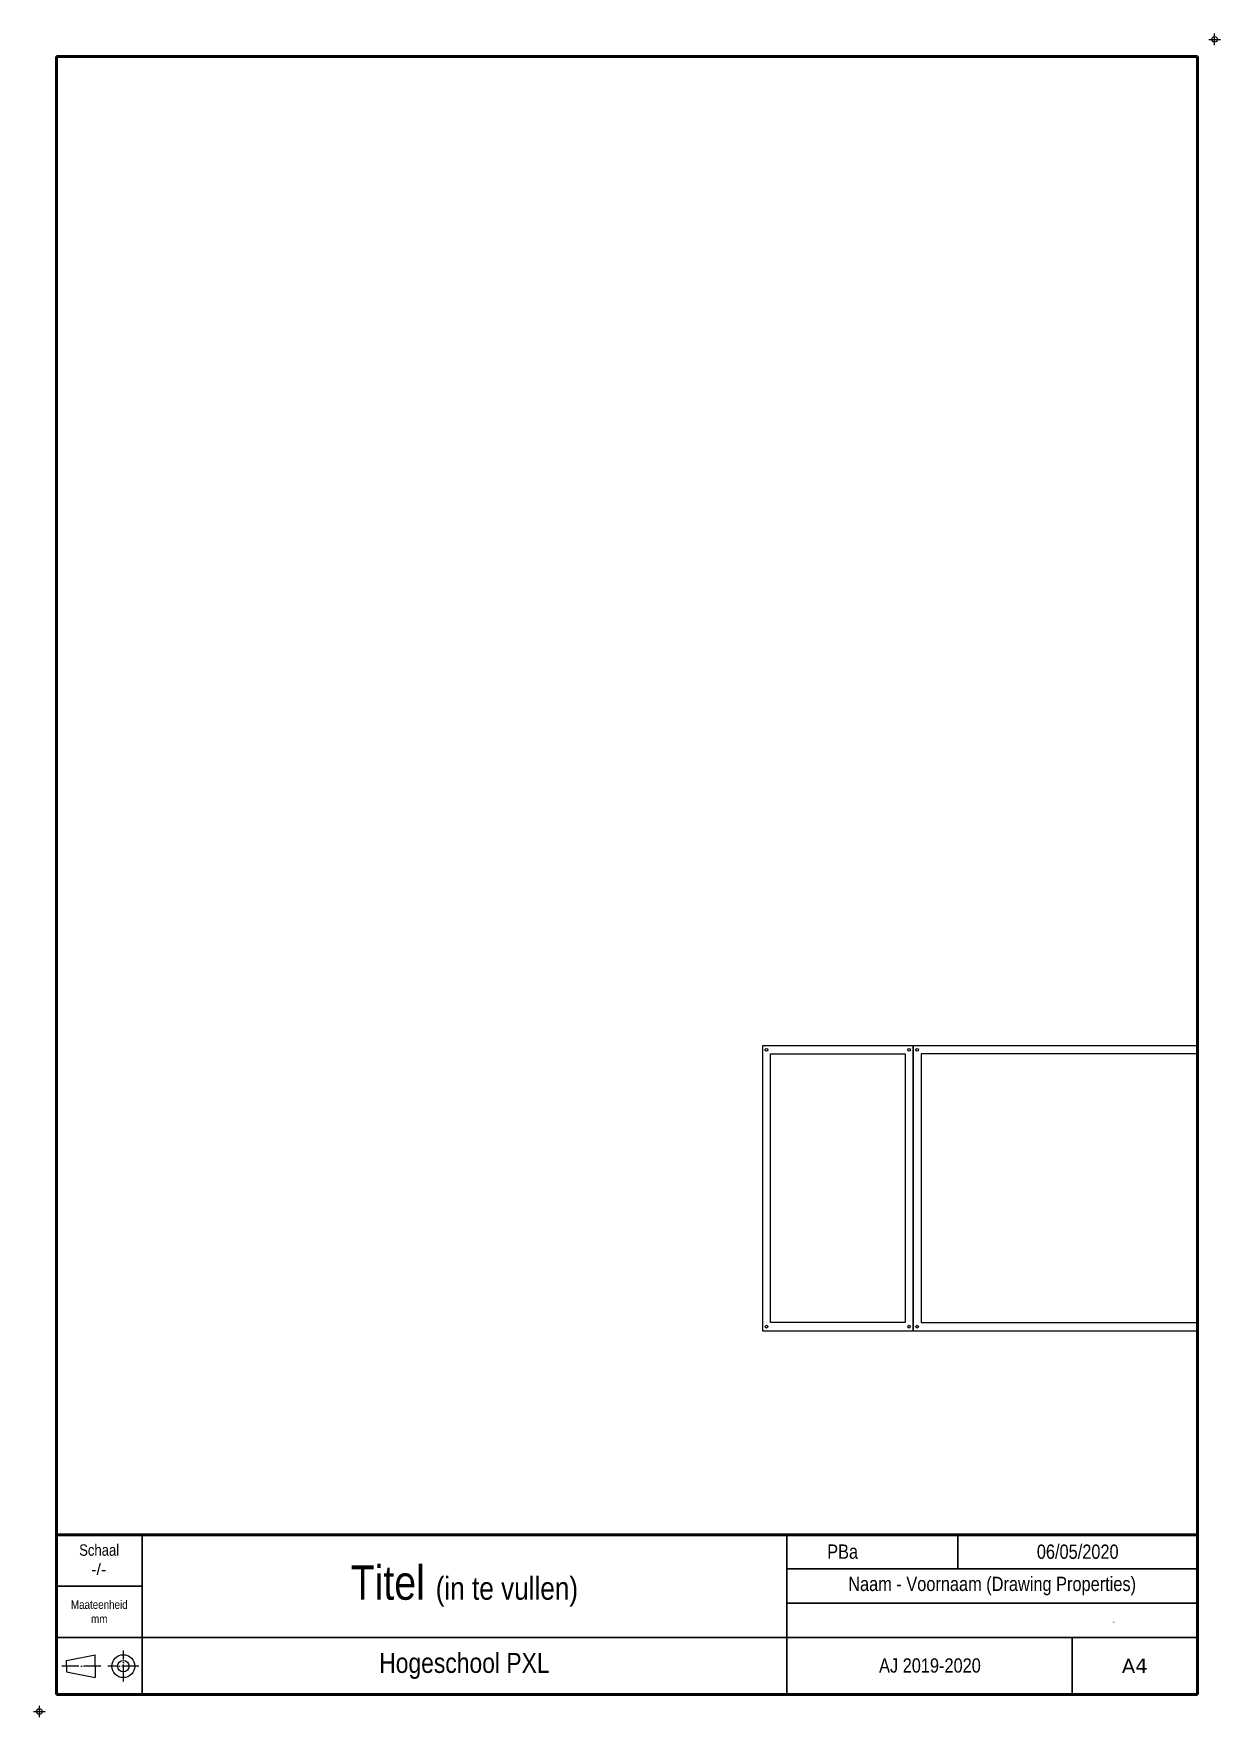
# Paper-space layout 'Portrait A4 (DWGtoPDF)' of a CAD drawing. Header units: millimetres. Extents: x -4 to 204, y -4 to 291.
# The model-space entities are those that its viewports show. They can reach past a viewport. Long polylines and large blocks are cut down to what shows.
import ezdxf

# ---------------------------------------------------------------- set-up
doc = ezdxf.new("R2010")
doc.units = ezdxf.units.MM
doc.header["$LTSCALE"] = 0.5
doc.header["$PDMODE"] = 34
doc.linetypes.add('ACAD_ISO04W100', pattern=[30, 24, -3, 0, -3])
doc.layers.get('0').update_dxf_attribs({"color": 250})
doc.layers.add('00 Niet printen', color=212, linetype='Continuous', plot=False)
doc.layers.add('Uitgeverij', color=7, linetype='Continuous', plot=False)
doc.layers.add('Kader', color=7, linetype='Continuous')
doc.styles.add('A3NCAD Technic', font='arial.ttf')
doc.styles.get("Standard").update_dxf_attribs({"font": 'verdana.ttf'})
doc.styles.add('Technic', font='technic_.ttf')

# ---------------------------------------------------------------- blocks, each defined once
blk = doc.blocks.new('*U33')
at = {"linetype": 'Continuous', "insert": (-0.18, -0.05), "char_height": 2.5, "width": 49.5442, "attachment_point": 5, "style": 'Technic'}
blk.add_mtext('AJ 2019-2020', dxfattribs=at)
blk = doc.blocks.new('*U27')
at = {"linetype": 'Continuous', "insert": (0, 0), "char_height": 2.5, "attachment_point": 5, "style": 'Technic'}
blk.add_mtext_dynamic_manual_height_columns('06/05/2020', width=4.131, gutter_width=12.5, heights=[0], dxfattribs=at)
blk = doc.blocks.new('*U30')
at = {"insert": (0, 0), "char_height": 3.5, "width": 113, "attachment_point": 5, "style": 'Technic'}
blk.add_mtext('Hogeschool PXL', dxfattribs=at)
blk = doc.blocks.new('*U34')
at = {"lineweight": 30, "insert": (0, 0), "char_height": 2.5, "width": 72, "attachment_point": 5, "style": 'Technic'}
blk.add_mtext('Naam - Voornaam (Drawing Properties)', dxfattribs=at)
blk = doc.blocks.new('*U32')
at = {"linetype": 'Continuous', "insert": (-7.91, 0.01), "char_height": 2.5, "attachment_point": 4, "style": 'Technic'}
blk.add_mtext_dynamic_manual_height_columns('PBa ', width=11.7286, gutter_width=12.5, heights=[0], dxfattribs=at)
blk = doc.blocks.new('*U16')
at = {"color": 7, "linetype": 'Continuous', "insert": (20.28, 0.11), "char_height": 1, "attachment_point": 1, "style": 'Technic'}
blk.add_mtext_dynamic_manual_height_columns('.', width=33.7428, gutter_width=12.5, heights=[0], dxfattribs=at)
blk = doc.blocks.new('*U21')
at = {"layer": 'Kader', "lineweight": -3}
for p, q in [((-6.35, 0.98), (-1.35, 1.98)), ((-6.35, -0.02), (-6.35, 0.98)), ((-1.35, -0.02), (-1.35, 1.98)), ((-6.35, -0.02), (-6.35, -1.02)), ((-6.35, -1.02), (-1.35, -2.02)), ((-1.35, -0.02), (-1.35, -2.02))]:
    blk.add_line(p, q, dxfattribs=at)
at = {"layer": 'Kader', "linetype": 'ACAD_ISO04W100', "lineweight": -3, "ltscale": 0.25}
for p, q in [((3.61, -2.73), (3.61, 2.71)), ((-0.35, -0.02), (-7.39, -0.02)), ((6.33, -0.01), (0.89, -0.01))]:
    blk.add_line(p, q, dxfattribs=at)
at = {"layer": 'Kader', "lineweight": -3}
for radius in [2, 1]:
    blk.add_circle((3.61, -0.02), radius, dxfattribs=at)
blk = doc.blocks.new('*U25')
at = {"linetype": 'Continuous', "insert": (-0.1, -1.7), "char_height": 2, "attachment_point": 5, "style": 'A3NCAD Technic'}
blk.add_mtext_dynamic_manual_height_columns('-/-', width=6.28, gutter_width=12.5, heights=[0], dxfattribs=at)
at = {"layer": 'Kader', "lineweight": 30, "insert": (-0.02, 1.67), "char_height": 2, "width": 15, "attachment_point": 5, "style": 'Technic'}
blk.add_mtext('Schaal', dxfattribs=at)
blk = doc.blocks.new('*U36')
at = {"layer": 'Kader', "linetype": 'Continuous', "insert": (7.5, -4.5), "char_height": 1.5, "width": 15, "attachment_point": 5, "style": 'Technic'}
blk.add_mtext('Maateenheid\\Pmm', dxfattribs=at)

msp = doc.modelspace()

# ---------------------------------------------------------------- linework, layer by layer
at = {"linetype": 'Continuous'}
for points in [[(316.44, 55.46), (260.44, 55.46), (260.44, -50.54), (316.44, -50.54)], [(316.44, -50.54), (522.44, -50.54), (522.44, 55.46), (316.44, 55.46)], [(319.44, -47.54), (519.44, -47.54), (519.44, 52.46), (319.44, 52.46)]]:
    msp.add_lwpolyline(points, close=True, dxfattribs=at)
at = {"linetype": 'Continuous', "extrusion": (-9.98704e-32, -5.43669e-16, -1)}
msp.add_lwpolyline([(-263.44, -47.54), (-263.44, 52.46), (-313.44, 52.46), (-313.44, -47.54)], close=True, dxfattribs=at)
at = {"linetype": 'Continuous'}
for centre in [(261.94, 53.96), (314.94, 53.96), (317.94, 53.96), (261.94, -49.04), (314.94, -49.04), (317.94, -49.04)]:
    msp.add_circle(centre, 0.5, dxfattribs=at)

psp = doc.layouts.new('Portrait A4 (DWGtoPDF)')

# ---------------------------------------------------------------- linework, layer by layer
at = {"lineweight": 50}
for p, q in [((0.5, 27.98), (0.5, 286.98)), ((0.5, 286.98), (200.5, 286.98)), ((200.5, 286.98), (200.5, 27.98)), ((200.5, 27.98), (0.5, 27.98)), ((0.5, 27.98), (0.5, -0.02)), ((200.5, -0.02), (200.5, 27.98)), ((0.5, -0.02), (200.5, -0.02))]:
    psp.add_line(p, q, dxfattribs=at)
at = {"lineweight": 30}
for p, q in [((0.5, 27.98), (0.5, -0.02)), ((15.5, -0.02), (15.5, 27.98)), ((128.5, -0.02), (128.5, 27.98)), ((158.5, 21.98), (158.5, 27.98)), ((200.5, 21.98), (128.5, 21.98)), ((200.5, 15.98), (128.5, 15.98)), ((15.5, 9.98), (200.5, 9.98)), ((178.5, -0.02), (178.5, 9.98))]:
    psp.add_line(p, q, dxfattribs=at)
at = {"linetype": 'Continuous', "lineweight": 30}
for p, q in [((0.5, 18.98), (15.5, 18.98)), ((15.5, 9.98), (0.5, 9.98))]:
    psp.add_line(p, q, dxfattribs=at)
at = {"layer": '00 Niet printen', "linetype": 'Continuous'}
for p in [(203.5, 289.98), (-2.5, -3.02)]:
    psp.add_point(p, dxfattribs=at)

# ---------------------------------------------------------------- block references
at = {"linetype": 'Continuous'}
for name, p in [('*U25', (8, 23.6)), ('*U36', (0.5, 18.98))]:
    psp.add_blockref(name, p, dxfattribs=at)
at = {"layer": 'Kader', "linetype": 'Continuous'}
for name, p in [('*U32', (143.5, 24.98)), ('*U27', (179.5, 24.98)), ('*U34', (164.5, 18.98)), ('*U30', (72, 4.98)), ('*U33', (153.78, 5.09))]:
    psp.add_blockref(name, p, dxfattribs=at)
at = {"layer": 'Kader', "linetype": 'Continuous', "lineweight": -3}
psp.add_blockref('*U21', (8.61, 4.96), dxfattribs=at)
at = {"layer": 'Uitgeverij', "linetype": 'Continuous'}
psp.add_blockref('*U16', (165.37, 13.48), dxfattribs=at)

# ---------------------------------------------------------------- texts
at = {"lineweight": 30, "insert": (189.5, 4.98), "char_height": 2.5, "width": 22, "attachment_point": 5}
psp.add_mtext('{\\fVerdana|b0|i0|c0|p34;A4}', dxfattribs=at)
at = {"layer": 'Kader', "insert": (72, 18.98), "char_height": 6, "width": 113, "attachment_point": 5}
psp.add_mtext('{\\fTechnic|b0|i0|c2|p2;Titel \\H0.66667x;(in te vullen)}', dxfattribs=at)

# ---------------------------------------------------------------- viewports
at = {"layer": '0', "linetype": 'Continuous'}
psp.add_viewport(center=(100.5, 157.48), size=(200, 259), view_center_point=(210, 148.5), view_height=549.801, dxfattribs=at)

doc.saveas('drawing.dxf')
